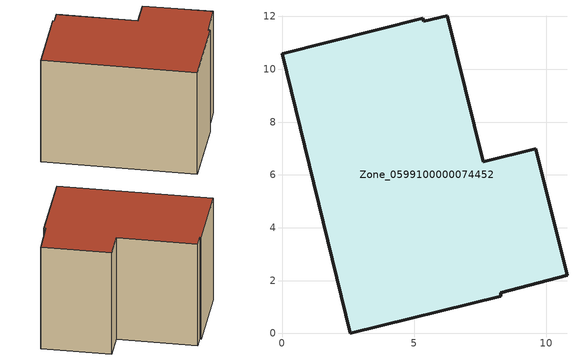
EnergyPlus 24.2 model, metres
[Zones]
Zone_0599100000074452
 floor ground (C_G): 8.29,1.54 8.29,1.4 2.59,0 0,10.59 5.33,11.92 5.36,11.82 6.26,12.03 7.62,6.5 9.61,6.99 10.79,2.21 z0
 wall outside (C_F): 0,10.59 2.59,0 8.29,1.4 8.29,1.54 10.79,2.21 9.61,6.99 7.62,6.5 6.26,12.03 5.36,11.82 5.33,11.92 0,10.59 z0:8.08
 roof outside (C_R): 9.61,6.99 7.62,6.5 6.26,12.03 5.36,11.82 5.33,11.92 0,10.59 2.59,0 8.29,1.4 8.29,1.54 10.79,2.21 z8.08
[BUILDING]
Pand.0599100000074452: North Axis=0; Terrain=City; Loads Convergence Tolerance Value=0.04; Temperature Convergence Tolerance Value=0.4; Solar Distribution=FullExterior; Maximum Number of Warmup Days=25; Minimum Number of Warmup Days=1
[Site:Location]
Rotterdam.The.Hague.AP_ZH_NLD Design_Conditions: Latitude=51.96; Longitude=4.45; Time Zone=1; Elevation=-4.5
[SITE:GROUNDTEMPERATURE:BUILDINGSURFACE]
18, 18, 18, 18, 18, 18, 18, 18, 18, 18, 18, 18
[MATERIAL] Thermal Absorptance=0.9; Solar Absorptance=0.7; Visible Absorptance=0.7
Name | Roughness | Thickness | Conductivity | Density | Specific Heat
G.TC.1946-1964 | MediumSmooth | 0.15 | 1 | 540 | 1210
F.TC.1946-1964 | Rough | 0.3 | 0.857143 | 1920 | 840
R.TC.1946-1964 | MediumRough | 0.2 | 0.235294 | 1500 | 1000
[CONSTRUCTION]
C_G: G.TC.1946-1964
C_F: F.TC.1946-1964
C_R: R.TC.1946-1964
[ZONE]
Zone_0599100000074452: Type=1; Multiplier=1; Ceiling Height=Autocalculate; Volume=Autocalculate; Floor Area=autocalculate; Part of Total Floor Area=Yes
[ZONEINFILTRATION:DESIGNFLOWRATE]
Infil_Zone_0599100000074452: Zone or ZoneList or Space or SpaceList=Zone_0599100000074452; Schedule=AlwaysOn; Design Flow Rate Calculation Method=Flow/Area; Flow Rate per Floor Area=0.003; Constant Term Coefficient=1; Temperature Term Coefficient=0; Velocity Term Coefficient=0; Velocity Squared Term Coefficient=0
[HVACTEMPLATE:ZONE:IDEALLOADSAIRSYSTEM]
Zone_0599100000074452: Maximum Heating Supply Air Temperature=50; Minimum Cooling Supply Air Temperature=13; Maximum Heating Supply Air Humidity Ratio=0.0156; Minimum Cooling Supply Air Humidity Ratio=0.0077; Heating Limit=NoLimit; Cooling Limit=NoLimit; Dehumidification Control Type=ConstantSensibleHeatRatio; Cooling Sensible Heat Ratio=0.7; Dehumidification Setpoint=60; Humidification Control Type=None; Humidification Setpoint=30; Outdoor Air Method=None; Outdoor Air Flow Rate per Person=0.00944; Outdoor Air Flow Rate per Zone Floor Area=0; Outdoor Air Flow Rate per Zone=0; Demand Controlled Ventilation Type=None; Outdoor Air Economizer Type=NoEconomizer; Heat Recovery Type=None; Sensible Heat Recovery Effectiveness=0.7; Latent Heat Recovery Effectiveness=0.65
[ZONECONTROL:THERMOSTAT]
ThermostatControl_Zone_0599100000074452: Zone or ZoneList=Zone_0599100000074452; Control Type Schedule=DualSetpointControlType; Control 1=Thermostat_Zone_0599100000074452; Temperature Difference Between Cutout And Setpoint=0
[THERMOSTATSETPOINT:DUALSETPOINT]
Thermostat_Zone_0599100000074452: Heating Setpoint Temperature Schedule=HeatingSetpoint_Zone_0599100000074452; Cooling Setpoint Temperature Schedule=CoolingSetpoint_Zone_0599100000074452
[SCHEDULE:COMPACT]
HeatingSetpoint_Zone_0599100000074452: Through: 12/31, For: AllDays, Until: 24:00, 21
CoolingSetpoint_Zone_0599100000074452: Through: 12/31, For: AllDays, Until: 24:00, 24
DualSetpointControlType: Through: 12/31, For: AllDays, Until: 24:00, 4
AlwaysOn: Through: 12/31, For: AllDays, Until: 24:00, 1
